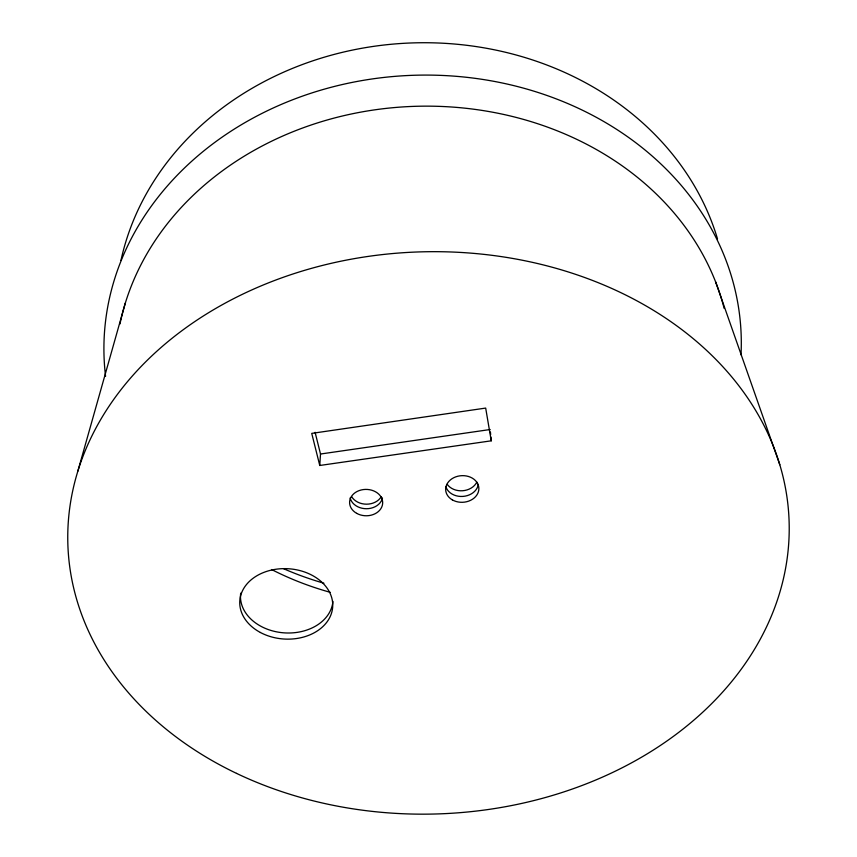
<?xml version="1.0" encoding="UTF-8"?>
<svg xmlns="http://www.w3.org/2000/svg" width="857" height="857" viewBox="0 0 857 857"><rect width="100%" height="100%" fill="white"/><g stroke="black" fill="none" stroke-linecap="round" stroke-linejoin="round"><path stroke-width="1.29" d="M490.89 437.049L491.243 440.819L319.757 465.48L320.507 454.017L315.108 432.314M77.848 471.157L125.315 303.11M320.507 454.017L490.193 429.518M715.595 281.846L779.806 464.74M319.757 465.48L311.734 433.385L485.683 408.082L491.243 440.819M490.429 432.035L490.665 434.542M105.582 376.341A318.74 270.726 -1.8 0 1 413.181 75.298A318.74 270.726 -1.8 0 1 741.005 354.809M120.955 260.421A305.756 264.213 -1.8 0 1 411.435 42.957A305.756 264.213 -1.8 0 1 717.502 238.889M119.98 323.967A307.824 259.35 -1.8 0 1 417.123 106.268A307.824 259.35 -1.8 0 1 724.144 308.37M330.213 592.305A288.938 244.191 -1.8 0 1 271.605 569.53M323.914 583.221A300.057 255.6 -1.8 0 1 283.763 568.791M332.923 601.378A46.321 35.137 3.7 0 1 282.981 632.766A46.321 35.137 3.7 0 1 240.688 593.14M478.302 484.398A16.529 13.284 -3.5 0 1 462.909 496.417A16.529 13.284 -3.5 0 1 445.865 486.701M382.49 497.928A16.444 13.144 1.1 0 1 366.442 508.726A16.444 13.144 1.1 0 1 350.149 497.949M381.258 496.664A16.379 13.123 1.1 0 1 366.55 504.184A16.379 13.123 1.1 0 1 351.659 496.685M476.813 482.137A16.444 13.251 -3.5 0 1 462.555 490.75A16.444 13.251 -3.5 0 1 447.15 484.237M236.521 773.378A360.808 281.16 -1.8 0 0 788.965 539.032A360.808 281.16 -1.8 0 0 259.971 286.356A360.808 281.16 -1.8 0 0 236.521 773.378M260.389 632.487A46.546 35.212 3.6 0 0 332.645 607.452A46.546 35.212 3.6 0 0 265.67 571.726A46.546 35.212 3.6 0 0 260.389 632.487M452.303 499.856A16.615 13.316 -3.5 0 0 478.752 490.215A16.615 13.316 -3.5 0 0 455.731 476.867A16.615 13.316 -3.5 0 0 452.303 499.856M356.694 513.354A16.54 13.187 1 0 0 382.618 503.809A16.54 13.187 1 0 0 359.094 490.611A16.54 13.187 1 0 0 356.694 513.354"/></g></svg>
